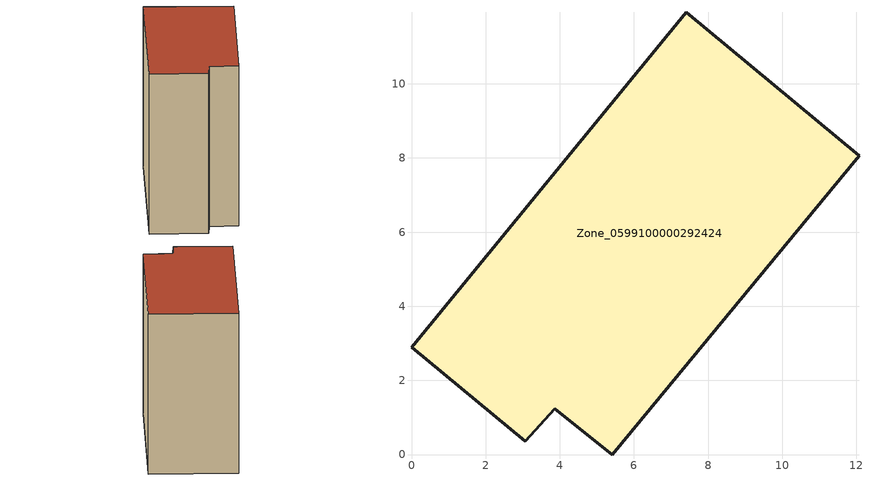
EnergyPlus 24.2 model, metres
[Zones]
Zone_0599100000292424
 floor ground (C_G): 3.86,1.24 3.07,0.36 0,2.9 7.41,11.93 12.07,8.06 5.41,0 z0
 wall outside (C_F): 7.41,11.93 0,2.9 3.07,0.36 3.86,1.24 5.41,0 12.07,8.06 7.41,11.93 z0:11.57
 roof outside (C_R): 5.41,0 12.07,8.06 7.41,11.93 0,2.9 3.07,0.36 3.86,1.24 z11.57
[BUILDING]
Pand.0599100000292424: North Axis=0; Terrain=City; Loads Convergence Tolerance Value=0.04; Temperature Convergence Tolerance Value=0.4; Solar Distribution=FullExterior; Maximum Number of Warmup Days=25; Minimum Number of Warmup Days=1
[Site:Location]
Rotterdam.The.Hague.AP_ZH_NLD Design_Conditions: Latitude=51.96; Longitude=4.45; Time Zone=1; Elevation=-4.5
[SITE:GROUNDTEMPERATURE:BUILDINGSURFACE]
18, 18, 18, 18, 18, 18, 18, 18, 18, 18, 18, 18
[MATERIAL] Thermal Absorptance=0.9; Solar Absorptance=0.7; Visible Absorptance=0.7
Name | Roughness | Thickness | Conductivity | Density | Specific Heat
G.TC.1946 | MediumSmooth | 0.15 | 1 | 540 | 1210
F.TC.1946 | Rough | 0.3 | 0.857143 | 1920 | 840
R.TC.1946 | MediumRough | 0.2 | 0.909091 | 1500 | 1000
[CONSTRUCTION]
C_G: G.TC.1946
C_F: F.TC.1946
C_R: R.TC.1946
[ZONE]
Zone_0599100000292424: Type=1; Multiplier=1; Ceiling Height=Autocalculate; Volume=Autocalculate; Floor Area=autocalculate; Part of Total Floor Area=Yes
[ZONEINFILTRATION:DESIGNFLOWRATE]
Infil_Zone_0599100000292424: Zone or ZoneList or Space or SpaceList=Zone_0599100000292424; Schedule=AlwaysOn; Design Flow Rate Calculation Method=Flow/Area; Flow Rate per Floor Area=0.003; Constant Term Coefficient=1; Temperature Term Coefficient=0; Velocity Term Coefficient=0; Velocity Squared Term Coefficient=0
[HVACTEMPLATE:ZONE:IDEALLOADSAIRSYSTEM]
Zone_0599100000292424: Maximum Heating Supply Air Temperature=50; Minimum Cooling Supply Air Temperature=13; Maximum Heating Supply Air Humidity Ratio=0.0156; Minimum Cooling Supply Air Humidity Ratio=0.0077; Heating Limit=NoLimit; Cooling Limit=NoLimit; Dehumidification Control Type=ConstantSensibleHeatRatio; Cooling Sensible Heat Ratio=0.7; Dehumidification Setpoint=60; Humidification Control Type=None; Humidification Setpoint=30; Outdoor Air Method=None; Outdoor Air Flow Rate per Person=0.00944; Outdoor Air Flow Rate per Zone Floor Area=0; Outdoor Air Flow Rate per Zone=0; Demand Controlled Ventilation Type=None; Outdoor Air Economizer Type=NoEconomizer; Heat Recovery Type=None; Sensible Heat Recovery Effectiveness=0.7; Latent Heat Recovery Effectiveness=0.65
[ZONECONTROL:THERMOSTAT]
ThermostatControl_Zone_0599100000292424: Zone or ZoneList=Zone_0599100000292424; Control Type Schedule=DualSetpointControlType; Control 1=Thermostat_Zone_0599100000292424; Temperature Difference Between Cutout And Setpoint=0
[THERMOSTATSETPOINT:DUALSETPOINT]
Thermostat_Zone_0599100000292424: Heating Setpoint Temperature Schedule=HeatingSetpoint_Zone_0599100000292424; Cooling Setpoint Temperature Schedule=CoolingSetpoint_Zone_0599100000292424
[SCHEDULE:COMPACT]
HeatingSetpoint_Zone_0599100000292424: Through: 12/31, For: AllDays, Until: 24:00, 21
CoolingSetpoint_Zone_0599100000292424: Through: 12/31, For: AllDays, Until: 24:00, 24
DualSetpointControlType: Through: 12/31, For: AllDays, Until: 24:00, 4
AlwaysOn: Through: 12/31, For: AllDays, Until: 24:00, 1
